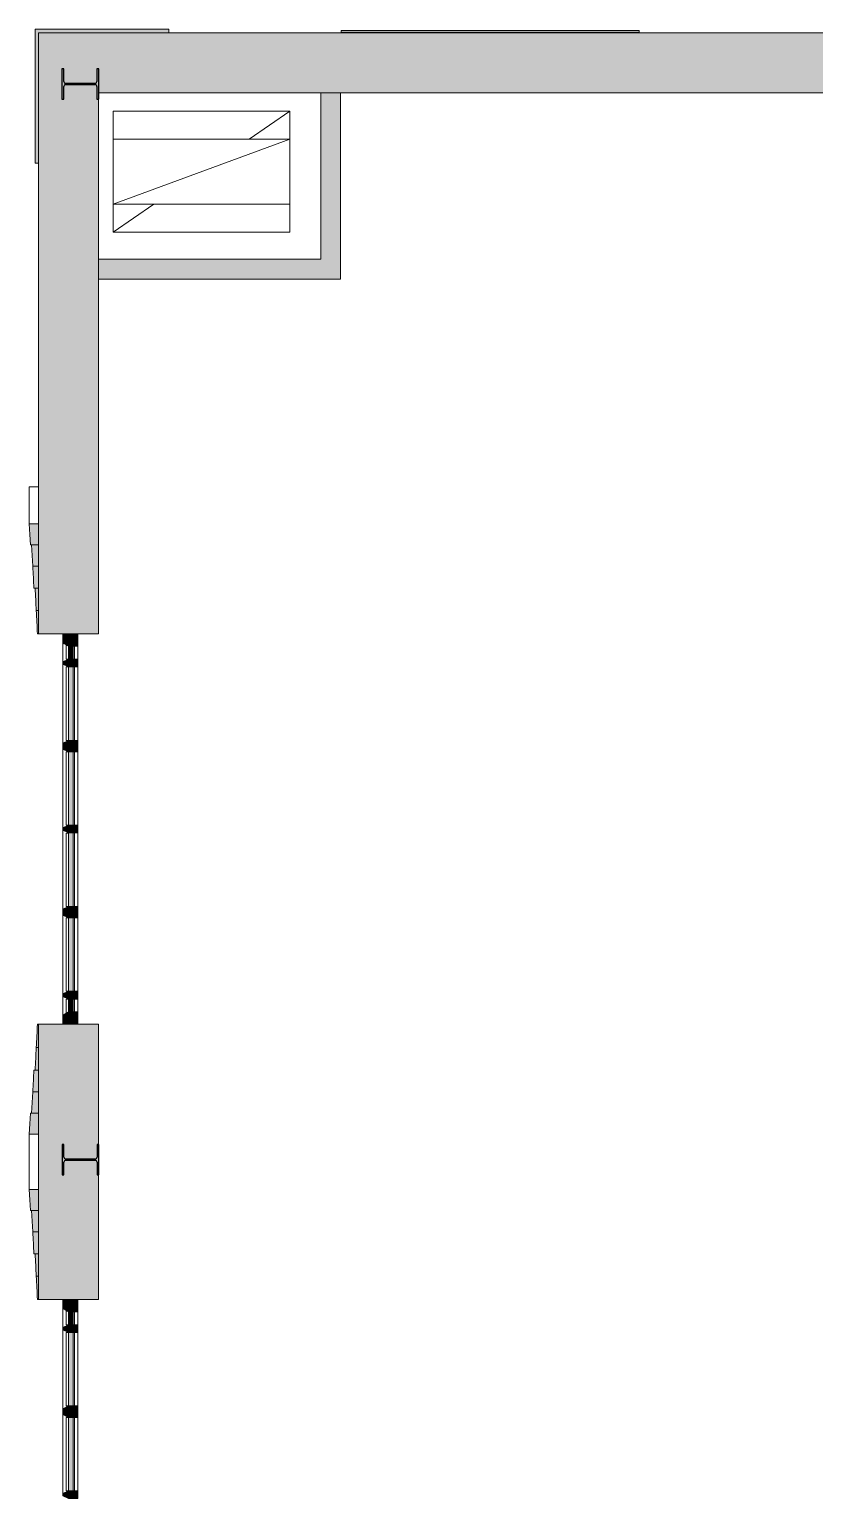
# Model space of a CAD drawing. Header units: inches. Extents: x -3598 to -1628, y -3458 to -206.
# Drawn here: x -3592.4 to -3423.7, y -3135.6 to -2820.9 of the extents above; entities that cross this region are included whole.
import ezdxf

# ---------------------------------------------------------------- set-up
doc = ezdxf.new("R2010")
doc.units = ezdxf.units.IN
doc.header["$MEASUREMENT"] = 0
for name, color, linetype, lineweight in [('A-GLAZ-CURT', 52, 'Continuous', 13), ('A-GLAZ-CWMG', 51, 'Continuous', 13), ('A-WALL', 113, 'Continuous', 13), ('A-WALL-PATT', 111, 'Continuous', 13), ('I-WALL', 2, 'Continuous', 13), ('M-HVAC-DUCT-ANNO', 70, 'Continuous', 13), ('S-COLS', 52, 'Continuous', 13)]:
    doc.layers.add(name, color=color, linetype=linetype, lineweight=lineweight)

# ---------------------------------------------------------------- blocks, each defined once
blk = doc.blocks.new('_STL - Column - W Shape - 2017v1 - W8x24-1684864-MEZZANINE - CAD')
at = {"layer": 'S-COLS'}
blk.add_hatch(color=130, dxfattribs=at).paths.add_polyline_path([(-3.25, -3.56), (-3.25, -3.96), (3.25, -3.96), (3.25, -3.56), (0.51, -3.56), (0.24, -3.45), (0.12, -3.17), (0.12, 3.18), (0.24, 3.45), (0.51, 3.57), (3.25, 3.57), (3.25, 3.97), (-3.25, 3.97), (-3.25, 3.57), (-0.52, 3.57), (-0.24, 3.45), (-0.13, 3.18), (-0.13, -3.17), (-0.24, -3.45), (-0.52, -3.56)], flags=0)
at = {"layer": 'S-COLS', "color": 253, "lineweight": 25}
for p, q in [((3.25, 3.97), (-3.25, 3.97)), ((-3.25, 3.97), (-3.25, 3.57)), ((-3.25, 3.57), (-0.52, 3.57)), ((-0.13, 3.18), (-0.13, -3.17)), ((0.12, -3.17), (0.12, 3.18)), ((0.51, 3.57), (3.25, 3.57)), ((3.25, 3.57), (3.25, 3.97)), ((-0.52, -3.56), (-3.25, -3.56)), ((-3.25, -3.56), (-3.25, -3.96)), ((-3.25, -3.96), (3.25, -3.96)), ((3.25, -3.56), (0.51, -3.56)), ((3.25, -3.96), (3.25, -3.56))]:
    blk.add_line(p, q, dxfattribs=at)
for centre, start, end in [((-0.52, 3.18), 0, 90), ((0.51, 3.18), 90, 180), ((-0.52, -3.17), 270, 0), ((0.51, -3.17), 180, 270)]:
    blk.add_arc(centre, 0.39, start, end, dxfattribs=at)
blk = doc.blocks.new('15830016-STRUCT_MARTINEZ-MOORE_CENTRAL_v2018_rvt-1-MEZZANINE - CAD')
at = {"layer": 'S-COLS', "lineweight": 5}
blk.add_hatch(color=50, dxfattribs=at).paths.add_polyline_path([(-3584.96, -3066.89), (-3584.96, -3064.16), (-3584.85, -3063.88), (-3584.57, -3063.77), (-3578.22, -3063.77), (-3577.94, -3063.88), (-3577.83, -3064.16), (-3577.83, -3066.89), (-3577.43, -3066.89), (-3577.43, -3060.39), (-3577.83, -3060.39), (-3577.83, -3063.13), (-3577.94, -3063.4), (-3578.22, -3063.52), (-3584.57, -3063.52), (-3584.85, -3063.4), (-3584.96, -3063.13), (-3584.96, -3060.39), (-3585.36, -3060.39), (-3585.36, -3066.89)], flags=0)
at = {"layer": 'S-COLS', "color": 253, "lineweight": 25}
for p, q in [((-3584.96, -3060.39), (-3585.36, -3060.39)), ((-3585.36, -3060.39), (-3585.36, -3066.89)), ((-3584.96, -3063.13), (-3584.96, -3060.39)), ((-3577.43, -3060.39), (-3577.83, -3060.39)), ((-3577.83, -3060.39), (-3577.83, -3063.13)), ((-3577.43, -3066.89), (-3577.43, -3060.39)), ((-3584.96, -3066.89), (-3584.96, -3064.16)), ((-3578.22, -3063.52), (-3584.57, -3063.52)), ((-3584.57, -3063.77), (-3578.22, -3063.77)), ((-3577.83, -3064.16), (-3577.83, -3066.89)), ((-3585.36, -3066.89), (-3584.96, -3066.89)), ((-3577.83, -3066.89), (-3577.43, -3066.89))]:
    blk.add_line(p, q, dxfattribs=at)
for centre, start, end in [((-3584.57, -3063.13), 180, 270), ((-3584.57, -3064.16), 90, 180), ((-3578.22, -3063.13), 270, 0), ((-3578.22, -3064.16), 0, 90)]:
    blk.add_arc(centre, 0.39, start, end, dxfattribs=at)
at = {"color": 250, "lineweight": 13, "rotation": 90.00000000000072}
blk.add_blockref('_STL - Column - W Shape - 2017v1 - W8x24-1684864-MEZZANINE - CAD', (-3581.43, -2832.64), dxfattribs=at)
blk = doc.blocks.new('15830016-MECH_BSALS_CENTRAL_v2018_rvt-1-MEZZANINE - CAD')
at = {"layer": 'M-HVAC-DUCT-ANNO', "color": 21, "lineweight": 9}
for p, q in [((-3574.41, -2844.47), (-3574.41, -2838.47)), ((-3574.41, -2838.47), (-3536.41, -2838.47)), ((-3545.17, -2844.47), (-3536.41, -2838.47)), ((-3536.41, -2838.47), (-3536.41, -2844.47)), ((-3574.41, -2858.47), (-3536.41, -2844.47)), ((-3574.41, -2858.47), (-3574.41, -2844.47)), ((-3574.41, -2844.47), (-3536.41, -2844.47)), ((-3536.41, -2844.47), (-3536.41, -2858.47)), ((-3574.41, -2864.47), (-3565.64, -2858.47)), ((-3574.41, -2864.47), (-3574.41, -2858.47)), ((-3536.41, -2858.47), (-3574.41, -2858.47)), ((-3536.41, -2858.47), (-3536.41, -2864.47)), ((-3536.41, -2864.47), (-3574.41, -2864.47))]:
    blk.add_line(p, q, dxfattribs=at)
blk = doc.blocks.new('coin 26 - coin 2-486031-MEZZANINE - CAD')
at = {"layer": 'A-WALL-PATT', "lineweight": 20}
blk.add_hatch(color=10, dxfattribs=at).paths.add_polyline_path([(-1644.4, -2849.64), (-1644.4, -2821.64), (-1616.4, -2821.64), (-1616.4, -2820.89), (-1645.15, -2820.89), (-1645.15, -2849.64)], flags=0)
at = {"layer": 'A-WALL', "lineweight": 20}
for p, q in [((-1616.4, -2820.89), (-1645.15, -2820.89)), ((-1645.15, -2820.89), (-1645.15, -2849.64)), ((-1644.4, -2849.64), (-1644.4, -2821.64)), ((-1644.4, -2821.64), (-1616.4, -2821.64)), ((-1616.4, -2821.64), (-1616.4, -2820.89)), ((-1645.15, -2849.64), (-1644.4, -2849.64))]:
    blk.add_line(p, q, dxfattribs=at)
blk = doc.blocks.new('W_2 course12 - W_2 course-486225-MEZZANINE - CAD')
at = {"layer": 'A-WALL', "lineweight": 20}
for p, q in [((-1763.4, -2821.52), (-1763.4, -2821.14)), ((-1763.4, -2821.14), (-1699.4, -2821.14)), ((-1763.4, -2821.52), (-1699.4, -2821.52)), ((-1699.4, -2821.14), (-1699.4, -2821.52))]:
    blk.add_line(p, q, dxfattribs=at)
blk = doc.blocks.new('ws95 - ws1-486648-MEZZANINE - CAD')
at = {"layer": 'A-WALL', "lineweight": 20}
h = blk.add_hatch(color=10, dxfattribs=at)
h.paths.add_polyline_path([(-3590.4, -3201.13), (-3590.4, -3196.61), (-3592.15, -3196.61), (-3592.4, -3201.13)], flags=0)
h.paths.add_polyline_path([(-3591.9, -3074.55), (-3590.4, -3074.55), (-3590.4, -3070.03), (-3592.4, -3070.03), (-3592.15, -3074.55)], flags=0)
h = blk.add_hatch(color=10, dxfattribs=at)
h.paths.add_polyline_path([(-3591.9, -3196.61), (-3590.4, -3196.61), (-3590.4, -3192.01), (-3591.65, -3192.01), (-3591.77, -3194.31)], flags=0)
h.paths.add_polyline_path([(-3590.4, -3079.15), (-3590.4, -3074.55), (-3591.9, -3074.55), (-3591.65, -3079.15)], flags=0)
h = blk.add_hatch(color=10, dxfattribs=at)
h.paths.add_polyline_path([(-3591.65, -3192.01), (-3590.4, -3192.01), (-3590.4, -3187.32), (-3591.4, -3187.32), (-3591.52, -3189.66)], flags=0)
h.paths.add_polyline_path([(-3590.4, -3083.84), (-3590.4, -3079.15), (-3591.65, -3079.15), (-3591.4, -3083.84)], flags=0)
h = blk.add_hatch(color=10, dxfattribs=at)
h.paths.add_polyline_path([(-3591.15, -3187.32), (-3590.4, -3187.32), (-3590.4, -3182.49), (-3590.9, -3182.49), (-3591.02, -3184.9)], flags=0)
h.paths.add_polyline_path([(-3590.4, -3088.67), (-3590.4, -3083.84), (-3591.15, -3083.84), (-3590.9, -3088.67)], flags=0)
h = blk.add_hatch(color=10, dxfattribs=at)
h.paths.add_polyline_path([(-3590.9, -3182.49), (-3590.4, -3182.49), (-3590.4, -3177.49), (-3590.65, -3177.49), (-3590.77, -3179.99)], flags=0)
h.paths.add_polyline_path([(-3590.4, -3093.67), (-3590.4, -3088.67), (-3590.9, -3088.67), (-3590.65, -3093.67)], flags=0)
for p, q in [((-3592.4, -3064.1), (-3592.4, -3070.03)), ((-3590.4, -3070.03), (-3592.4, -3070.03)), ((-3590.4, -3074.55), (-3590.4, -3070.03)), ((-3592.15, -3074.55), (-3591.9, -3074.55)), ((-3591.9, -3074.55), (-3590.4, -3074.55)), ((-3590.4, -3074.55), (-3591.9, -3074.55)), ((-3590.4, -3079.15), (-3590.4, -3074.55)), ((-3591.65, -3079.15), (-3590.4, -3079.15)), ((-3590.4, -3079.15), (-3591.65, -3079.15)), ((-3590.4, -3083.84), (-3590.4, -3079.15)), ((-3591.52, -3082.08), (-3591.52, -3081.5)), ((-3591.4, -3083.84), (-3590.4, -3083.84)), ((-3590.4, -3083.84), (-3591.15, -3083.84)), ((-3590.4, -3088.67), (-3590.4, -3083.84)), ((-3590.9, -3088.67), (-3590.4, -3088.67)), ((-3590.4, -3088.67), (-3590.9, -3088.67)), ((-3590.4, -3093.67), (-3590.4, -3088.67)), ((-3590.65, -3093.67), (-3590.4, -3093.67)), ((-3590.4, -3177.49), (-3590.65, -3177.49)), ((-3590.4, -3182.49), (-3590.4, -3177.49)), ((-3590.4, -3182.49), (-3590.9, -3182.49)), ((-3590.9, -3182.49), (-3590.4, -3182.49)), ((-3590.4, -3187.32), (-3590.4, -3182.49)), ((-3590.4, -3187.32), (-3591.4, -3187.32)), ((-3591.15, -3187.32), (-3590.4, -3187.32)), ((-3590.4, -3192.01), (-3590.4, -3187.32)), ((-3591.52, -3189.66), (-3591.52, -3189.08)), ((-3590.4, -3192.01), (-3591.65, -3192.01)), ((-3591.65, -3192.01), (-3590.4, -3192.01)), ((-3590.4, -3196.61), (-3590.4, -3192.01)), ((-3591.9, -3196.61), (-3592.15, -3196.61)), ((-3590.4, -3196.61), (-3591.9, -3196.61)), ((-3591.9, -3196.61), (-3590.4, -3196.61)), ((-3590.4, -3201.13), (-3590.4, -3196.61)), ((-3592.4, -3201.13), (-3590.4, -3201.13)), ((-3592.4, -3201.13), (-3592.4, -3207.06))]:
    blk.add_line(p, q, dxfattribs=at)
at = {"layer": 'A-WALL', "lineweight": 20, "flags": 128}
for points in [[(-3592.4, -3070.03), (-3592.27, -3072.29), (-3592.15, -3074.55)], [(-3591.9, -3074.55), (-3591.77, -3076.85), (-3591.65, -3079.15)], [(-3591.65, -3192.01), (-3591.77, -3194.31), (-3591.9, -3196.61)], [(-3592.15, -3196.61), (-3592.27, -3198.87), (-3592.4, -3201.13)]]:
    blk.add_lwpolyline(points, dxfattribs=at)
at = {"layer": 'A-WALL', "lineweight": 20}
for points in [[(-3591.65, -3079.15), (-3591.6, -3079.93), (-3591.52, -3081.5), (-3591.44, -3083.06), (-3591.4, -3083.84)], [(-3591.15, -3083.84), (-3591.1, -3084.65), (-3591.02, -3086.26), (-3590.94, -3087.87), (-3590.9, -3088.67)], [(-3590.9, -3088.67), (-3590.85, -3089.5), (-3590.77, -3091.17), (-3590.69, -3092.84), (-3590.65, -3093.67)], [(-3590.65, -3177.49), (-3590.69, -3178.33), (-3590.77, -3179.99), (-3590.85, -3181.66), (-3590.9, -3182.49)], [(-3590.9, -3182.49), (-3590.94, -3183.29), (-3591.02, -3184.9), (-3591.1, -3186.51), (-3591.15, -3187.32)], [(-3591.4, -3187.32), (-3591.44, -3188.1), (-3591.52, -3189.66), (-3591.6, -3191.23), (-3591.65, -3192.01)]]:
    blk.add_open_spline(points, degree=3, dxfattribs=at)
blk = doc.blocks.new('ws96 - ws1-486765-MEZZANINE - CAD')
at = {"layer": 'A-WALL', "lineweight": 20}
h = blk.add_hatch(color=10, dxfattribs=at)
h.paths.add_polyline_path([(-3592.4, -3058.19), (-3590.4, -3058.19), (-3590.4, -3053.67), (-3592.15, -3053.67), (-3592.27, -3055.93)], flags=0)
h.paths.add_polyline_path([(-3590.4, -2931.61), (-3590.4, -2927.09), (-3592.4, -2927.09), (-3592.15, -2931.61), (-3591.9, -2931.61)], flags=0)
h = blk.add_hatch(color=10, dxfattribs=at)
h.paths.add_polyline_path([(-3591.9, -3053.67), (-3590.4, -3053.67), (-3590.4, -3049.07), (-3591.65, -3049.07), (-3591.77, -3051.37)], flags=0)
h.paths.add_polyline_path([(-3590.4, -2936.21), (-3590.4, -2931.61), (-3591.9, -2931.61), (-3591.65, -2936.21)], flags=0)
h = blk.add_hatch(color=10, dxfattribs=at)
h.paths.add_polyline_path([(-3591.65, -3049.07), (-3590.4, -3049.07), (-3590.4, -3044.38), (-3591.4, -3044.38), (-3591.52, -3046.72)], flags=0)
h.paths.add_polyline_path([(-3590.4, -2940.9), (-3590.4, -2936.21), (-3591.65, -2936.21), (-3591.4, -2940.9)], flags=0)
h = blk.add_hatch(color=10, dxfattribs=at)
h.paths.add_polyline_path([(-3591.15, -3044.38), (-3590.4, -3044.38), (-3590.4, -3039.55), (-3590.9, -3039.55), (-3591.02, -3041.96)], flags=0)
h.paths.add_polyline_path([(-3590.4, -2945.73), (-3590.4, -2940.9), (-3591.15, -2940.9), (-3590.9, -2945.73)], flags=0)
h = blk.add_hatch(color=10, dxfattribs=at)
h.paths.add_polyline_path([(-3590.9, -3039.55), (-3590.4, -3039.55), (-3590.4, -3034.55), (-3590.65, -3034.55), (-3590.77, -3037.05)], flags=0)
h.paths.add_polyline_path([(-3590.4, -2950.73), (-3590.4, -2945.73), (-3590.9, -2945.73), (-3590.65, -2950.73)], flags=0)
for p, q in [((-3590.4, -2919.14), (-3592.4, -2919.14)), ((-3592.4, -2919.14), (-3592.4, -2927.09)), ((-3592.4, -2919.14), (-3590.4, -2919.14)), ((-3591.52, -2919.14), (-3590.4, -2919.14)), ((-3590.4, -2927.09), (-3592.4, -2927.09)), ((-3590.4, -2931.61), (-3590.4, -2927.09)), ((-3592.15, -2931.61), (-3591.9, -2931.61)), ((-3591.9, -2931.61), (-3590.4, -2931.61)), ((-3590.4, -2931.61), (-3591.9, -2931.61)), ((-3590.4, -2936.21), (-3590.4, -2931.61)), ((-3591.65, -2936.21), (-3590.4, -2936.21)), ((-3590.4, -2936.21), (-3591.65, -2936.21)), ((-3591.52, -2939.14), (-3591.52, -2938.56)), ((-3590.4, -2940.9), (-3590.4, -2936.21)), ((-3591.4, -2940.9), (-3590.4, -2940.9)), ((-3590.4, -2940.9), (-3591.15, -2940.9)), ((-3590.4, -2945.73), (-3590.4, -2940.9)), ((-3590.9, -2945.73), (-3590.4, -2945.73)), ((-3590.4, -2945.73), (-3590.9, -2945.73)), ((-3590.4, -2950.73), (-3590.4, -2945.73)), ((-3590.65, -2950.73), (-3590.4, -2950.73)), ((-3590.4, -3034.55), (-3590.65, -3034.55)), ((-3590.4, -3039.55), (-3590.4, -3034.55)), ((-3590.4, -3039.55), (-3590.9, -3039.55)), ((-3590.9, -3039.55), (-3590.4, -3039.55)), ((-3590.4, -3044.38), (-3590.4, -3039.55)), ((-3591.52, -3046.72), (-3591.52, -3046.14)), ((-3590.4, -3044.38), (-3591.4, -3044.38)), ((-3591.15, -3044.38), (-3590.4, -3044.38)), ((-3590.4, -3049.07), (-3590.4, -3044.38)), ((-3590.4, -3049.07), (-3591.65, -3049.07)), ((-3591.65, -3049.07), (-3590.4, -3049.07)), ((-3590.4, -3053.67), (-3590.4, -3049.07)), ((-3591.9, -3053.67), (-3592.15, -3053.67)), ((-3590.4, -3053.67), (-3591.9, -3053.67)), ((-3591.9, -3053.67), (-3590.4, -3053.67)), ((-3590.4, -3058.19), (-3590.4, -3053.67)), ((-3592.4, -3058.19), (-3590.4, -3058.19)), ((-3592.4, -3058.19), (-3592.4, -3064.13))]:
    blk.add_line(p, q, dxfattribs=at)
at = {"layer": 'A-WALL', "lineweight": 20, "flags": 128}
for points in [[(-3592.4, -2927.09), (-3592.27, -2929.35), (-3592.15, -2931.61)], [(-3591.9, -2931.61), (-3591.77, -2933.91), (-3591.65, -2936.21)], [(-3591.65, -3049.07), (-3591.77, -3051.37), (-3591.9, -3053.67)], [(-3592.15, -3053.67), (-3592.27, -3055.93), (-3592.4, -3058.19)]]:
    blk.add_lwpolyline(points, dxfattribs=at)
at = {"layer": 'A-WALL', "lineweight": 20}
for points in [[(-3591.65, -2936.21), (-3591.6, -2936.99), (-3591.52, -2938.56), (-3591.44, -2940.12), (-3591.4, -2940.9)], [(-3591.15, -2940.9), (-3591.1, -2941.71), (-3591.02, -2943.32), (-3590.94, -2944.93), (-3590.9, -2945.73)], [(-3590.9, -2945.73), (-3590.85, -2946.56), (-3590.77, -2948.23), (-3590.69, -2949.9), (-3590.65, -2950.73)], [(-3590.65, -3034.55), (-3590.69, -3035.39), (-3590.77, -3037.05), (-3590.85, -3038.72), (-3590.9, -3039.55)], [(-3590.9, -3039.55), (-3590.94, -3040.36), (-3591.02, -3041.96), (-3591.1, -3043.57), (-3591.15, -3044.38)], [(-3591.4, -3044.38), (-3591.44, -3045.16), (-3591.52, -3046.72), (-3591.6, -3048.29), (-3591.65, -3049.07)]]:
    blk.add_open_spline(points, degree=3, dxfattribs=at)
blk = doc.blocks.new('System Panel - Winco Glass-383912-MEZZANINE - CAD')
at = {"layer": 'A-GLAZ-CURT', "lineweight": 9}
blk.add_hatch(color=90, dxfattribs=at).paths.add_polyline_path([(4.78, 0), (4.78, 1), (2.05, 1), (2.05, 0), (4.16, 0)], flags=0)
at = {"layer": 'A-GLAZ-CURT', "lineweight": 20}
for p, q in [((4.78, 1), (2.05, 1)), ((2.05, 1), (2.05, 0)), ((2.05, 0), (4.78, 0)), ((4.78, 0), (4.78, 1))]:
    blk.add_line(p, q, dxfattribs=at)
blk = doc.blocks.new('System Panel - Winco Glass-383913-MEZZANINE - CAD')
at = {"layer": 'A-GLAZ-CURT', "lineweight": 9}
blk.add_hatch(color=90, dxfattribs=at).paths.add_polyline_path([(7.89, 0), (7.89, 1), (-7.89, 1), (-7.89, 0)], flags=0)
at = {"layer": 'A-GLAZ-CURT', "lineweight": 20}
for p, q in [((7.89, 1), (-7.89, 1)), ((-7.89, 1), (-7.89, 0)), ((-7.89, 0), (7.89, 0)), ((7.89, 0), (7.89, 1))]:
    blk.add_line(p, q, dxfattribs=at)
blk = doc.blocks.new('System Panel - Winco Glass-383914-MEZZANINE - CAD')
at = {"layer": 'A-GLAZ-CURT', "lineweight": 9}
blk.add_hatch(color=90, dxfattribs=at).paths.add_polyline_path([(7.89, 0), (7.89, 1), (-7.89, 1), (-7.89, 0)], flags=0)
at = {"layer": 'A-GLAZ-CURT', "lineweight": 20}
for p, q in [((7.89, 1), (-7.89, 1)), ((-7.89, 1), (-7.89, 0)), ((-7.89, 0), (7.89, 0)), ((7.89, 0), (7.89, 1))]:
    blk.add_line(p, q, dxfattribs=at)
blk = doc.blocks.new('System Panel - Winco Glass-383919-MEZZANINE - CAD')
at = {"layer": 'A-GLAZ-CURT', "lineweight": 9}
blk.add_hatch(color=90, dxfattribs=at).paths.add_polyline_path([(7.89, 0), (7.89, 1), (-7.89, 1), (-7.89, 0), (5.29, 0)], flags=0)
at = {"layer": 'A-GLAZ-CURT', "lineweight": 20}
for p, q in [((7.89, 1), (-7.89, 1)), ((-7.89, 1), (-7.89, 0)), ((-7.89, 0), (7.89, 0)), ((7.89, 0), (7.89, 1))]:
    blk.add_line(p, q, dxfattribs=at)
blk = doc.blocks.new('System Panel - Winco Glass-383920-MEZZANINE - CAD')
at = {"layer": 'A-GLAZ-CURT', "lineweight": 9}
blk.add_hatch(color=90, dxfattribs=at).paths.add_polyline_path([(7.89, 0), (7.89, 1), (-7.89, 1), (-7.89, 0), (0.6, 0)], flags=0)
at = {"layer": 'A-GLAZ-CURT', "lineweight": 20}
for p, q in [((7.89, 1), (-7.89, 1)), ((-7.89, 1), (-7.89, 0)), ((-7.89, 0), (7.89, 0)), ((7.89, 0), (7.89, 1))]:
    blk.add_line(p, q, dxfattribs=at)
blk = doc.blocks.new('System Panel - Winco Glass-383922-MEZZANINE - CAD')
at = {"layer": 'A-GLAZ-CURT', "lineweight": 9}
blk.add_hatch(color=90, dxfattribs=at).paths.add_polyline_path([(-2.05, 0), (-2.05, 1), (-4.78, 1), (-4.78, 0)], flags=0)
at = {"layer": 'A-GLAZ-CURT', "lineweight": 20}
for p, q in [((-2.05, 1), (-4.78, 1)), ((-4.78, 1), (-4.78, 0)), ((-4.78, 0), (-2.05, 0)), ((-2.05, 0), (-2.05, 1))]:
    blk.add_line(p, q, dxfattribs=at)
blk = doc.blocks.new('Rectangular Mullion - Winco Accent Full-Large-384036-MEZZANINE - CAD')
at = {"layer": 'A-GLAZ-CWMG', "lineweight": 9}
blk.add_hatch(color=90, dxfattribs=at).paths.add_polyline_path([(1.22, 0), (1.22, -2), (-1.22, -2), (-1.22, 0), (-0.64, 1.25), (0.64, 1.25)], flags=0)
at = {"layer": 'A-GLAZ-CWMG', "lineweight": 20}
for p, q in [((-1.22, 0), (-0.64, 1.25)), ((-1.22, -2), (-1.22, 0)), ((-0.64, 1.25), (0.64, 1.25)), ((0.64, 1.25), (1.22, 0)), ((1.22, 0), (1.22, -2)), ((1.22, -2), (-1.22, -2))]:
    blk.add_line(p, q, dxfattribs=at)
blk = doc.blocks.new('Rectangular Mullion - Winco Accent Full-Large-384037-MEZZANINE - CAD')
at = {"layer": 'A-GLAZ-CWMG', "lineweight": 9}
blk.add_hatch(color=90, dxfattribs=at).paths.add_polyline_path([(1.22, 0), (1.22, -2), (-1.22, -2), (-1.22, 0), (-0.64, 1.25), (0.64, 1.25)], flags=0)
at = {"layer": 'A-GLAZ-CWMG', "lineweight": 20}
for p, q in [((-1.22, 0), (-0.64, 1.25)), ((-1.22, -2), (-1.22, 0)), ((-0.64, 1.25), (0.64, 1.25)), ((0.64, 1.25), (1.22, 0)), ((1.22, 0), (1.22, -2)), ((1.22, -2), (-1.22, -2))]:
    blk.add_line(p, q, dxfattribs=at)
blk = doc.blocks.new('Rectangular Mullion - Winco Accent Full-383932-MEZZANINE - CAD')
at = {"layer": 'A-GLAZ-CWMG', "lineweight": 9}
blk.add_hatch(color=90, dxfattribs=at).paths.add_polyline_path([(-0.26, 1.25), (0.26, 1.25), (0.84, 0), (0.84, -2), (-0.84, -2), (-0.84, 0)], flags=0)
at = {"layer": 'A-GLAZ-CWMG', "lineweight": 20}
for p, q in [((-0.84, 0), (-0.26, 1.25)), ((-0.84, -2), (-0.84, 0)), ((-0.26, 1.25), (0.26, 1.25)), ((0.26, 1.25), (0.84, 0)), ((0.84, 0), (0.84, -2)), ((0.84, -2), (-0.84, -2))]:
    blk.add_line(p, q, dxfattribs=at)
blk = doc.blocks.new('Rectangular Mullion - Winco Accent Full-384038-MEZZANINE - CAD')
at = {"layer": 'A-GLAZ-CWMG', "lineweight": 9}
blk.add_hatch(color=90, dxfattribs=at).paths.add_polyline_path([(0.84, 0), (0.84, -2), (-0.84, -2), (-0.84, 0), (-0.26, 1.25), (0.26, 1.25)], flags=0)
at = {"layer": 'A-GLAZ-CWMG', "lineweight": 20}
for p, q in [((-0.84, 0), (-0.26, 1.25)), ((-0.84, -2), (-0.84, 0)), ((-0.26, 1.25), (0.26, 1.25)), ((0.26, 1.25), (0.84, 0)), ((0.84, 0), (0.84, -2)), ((0.84, -2), (-0.84, -2))]:
    blk.add_line(p, q, dxfattribs=at)
blk = doc.blocks.new('Rectangular Mullion - Winco Accent Full-384039-MEZZANINE - CAD')
at = {"layer": 'A-GLAZ-CWMG', "lineweight": 9}
blk.add_hatch(color=90, dxfattribs=at).paths.add_polyline_path([(0.84, 0), (0.84, -2), (-0.84, -2), (-0.84, 0), (-0.26, 1.25), (0.26, 1.25)], flags=0)
at = {"layer": 'A-GLAZ-CWMG', "lineweight": 20}
for p, q in [((-0.84, 0), (-0.26, 1.25)), ((-0.84, -2), (-0.84, 0)), ((-0.26, 1.25), (0.26, 1.25)), ((0.26, 1.25), (0.84, 0)), ((0.84, 0), (0.84, -2)), ((0.84, -2), (-0.84, -2))]:
    blk.add_line(p, q, dxfattribs=at)
blk = doc.blocks.new('Rectangular Mullion - Winco Accent Full-Large-383938-MEZZANINE - CAD')
at = {"layer": 'A-GLAZ-CWMG', "lineweight": 9}
for p, q in [((-3259.15, -953.32), (-3261.89, -953.32)), ((-3262.47, -956.57), (-3258.39, -956.57))]:
    blk.add_line(p, q, dxfattribs=at)
blk = doc.blocks.new('Rectangular Mullion - Winco Accent Full-Large-383939-MEZZANINE - CAD')
at = {"layer": 'A-GLAZ-CWMG', "lineweight": 9}
for p, q in [((-3281.78, -953.32), (-3297.55, -953.32)), ((-3298.13, -956.57), (-3281.2, -956.57))]:
    blk.add_line(p, q, dxfattribs=at)
blk = doc.blocks.new('Rectangular Mullion - Winco Accent Full-Large-V14-MEZZANINE - CAD')
at = {"layer": 'A-GLAZ-CWMG', "lineweight": 9}
for p, q in [((-3299.24, -953.32), (-3315.01, -953.32)), ((-3315.59, -956.57), (-3298.66, -956.57))]:
    blk.add_line(p, q, dxfattribs=at)
blk = doc.blocks.new('Rectangular Mullion - Winco Accent Full-Large-383940-MEZZANINE - CAD')
at = {"layer": 'A-GLAZ-CWMG', "lineweight": 9}
for p, q in [((-3334.91, -953.32), (-3337.64, -953.32)), ((-3338.4, -956.57), (-3334.32, -956.57))]:
    blk.add_line(p, q, dxfattribs=at)
blk = doc.blocks.new('Rectangular Mullion - Winco Accent Full_Left-Large-V116-MEZZANINE - CAD')
at = {"layer": 'A-GLAZ-CWMG', "lineweight": 9}
blk.add_hatch(color=90, dxfattribs=at).paths.add_polyline_path([(-3583.96, -2953.39), (-3581.96, -2953.39), (-3581.96, -2950.73), (-3585.21, -2950.73), (-3585.21, -2952.63), (-3584.58, -2953.01)], flags=0)
at = {"layer": 'A-GLAZ-CWMG', "lineweight": 20}
for p, q in [((-3585.21, -2950.73), (-3585.21, -2952.63)), ((-3581.96, -2950.73), (-3585.21, -2950.73)), ((-3581.96, -2953.39), (-3581.96, -2950.73)), ((-3583.96, -2953.39), (-3581.96, -2953.39))]:
    blk.add_line(p, q, dxfattribs=at)
blk.add_arc((-3800.52, -3307.75), 415.29, 58.5692, 58.7711, dxfattribs=at)
blk = doc.blocks.new('Rectangular Mullion - Winco Accent Full_Left-Large-V117-MEZZANINE - CAD')
at = {"layer": 'A-GLAZ-CWMG', "lineweight": 9}
blk.add_hatch(color=90, dxfattribs=at).paths.add_polyline_path([(-3585.21, -3034.55), (-3581.96, -3034.55), (-3581.96, -3031.89), (-3583.96, -3031.89), (-3585.21, -3032.65)], flags=0)
at = {"layer": 'A-GLAZ-CWMG', "lineweight": 20}
for p, q in [((-3585.21, -3032.65), (-3585.21, -3034.55)), ((-3581.96, -3031.89), (-3583.96, -3031.89)), ((-3581.96, -3034.55), (-3581.96, -3031.89)), ((-3585.21, -3034.55), (-3581.96, -3034.55))]:
    blk.add_line(p, q, dxfattribs=at)
blk.add_arc((-3800.52, -2677.53), 415.29, 301.2289, 301.4308, dxfattribs=at)
blk = doc.blocks.new('Rectangular Mullion - Winco Accent Half-383962-MEZZANINE - CAD')
at = {"layer": 'A-GLAZ-CWMG', "lineweight": 9}
for p, q in [((-3259.15, -954.07), (-3261.89, -954.07)), ((-3261.89, -955.82), (-3261.89, -955.32)), ((-3261.89, -955.82), (-3258.84, -955.82))]:
    blk.add_line(p, q, dxfattribs=at)
blk = doc.blocks.new('Rectangular Mullion - Winco Accent Half-383963-MEZZANINE - CAD')
at = {"layer": 'A-GLAZ-CWMG', "lineweight": 9}
for p, q in [((-3281.78, -954.07), (-3297.55, -954.07)), ((-3297.55, -955.82), (-3297.55, -955.32)), ((-3297.55, -955.82), (-3281.78, -955.82)), ((-3281.78, -955.32), (-3281.78, -955.82))]:
    blk.add_line(p, q, dxfattribs=at)
blk = doc.blocks.new('Rectangular Mullion - Winco Accent Half-383964-MEZZANINE - CAD')
at = {"layer": 'A-GLAZ-CWMG', "lineweight": 9}
for p, q in [((-3337.95, -955.82), (-3334.91, -955.82)), ((-3334.91, -954.07), (-3337.64, -954.07)), ((-3334.91, -955.32), (-3334.91, -955.82))]:
    blk.add_line(p, q, dxfattribs=at)
blk = doc.blocks.new('Rectangular Mullion - Winco Accent Full_Left-Large-V118-MEZZANINE - CAD')
at = {"layer": 'A-GLAZ-CWMG', "lineweight": 9}
blk.add_hatch(color=90, dxfattribs=at).paths.add_polyline_path([(-3583.96, -3096.33), (-3581.96, -3096.33), (-3581.96, -3093.67), (-3585.21, -3093.67), (-3585.21, -3095.57), (-3584.58, -3095.95)], flags=0)
at = {"layer": 'A-GLAZ-CWMG', "lineweight": 20}
for p, q in [((-3585.21, -3093.67), (-3585.21, -3095.57)), ((-3581.96, -3093.67), (-3585.21, -3093.67)), ((-3583.96, -3096.33), (-3581.96, -3096.33)), ((-3581.96, -3096.33), (-3581.96, -3093.67))]:
    blk.add_line(p, q, dxfattribs=at)
blk.add_arc((-3800.52, -3450.69), 415.29, 58.5692, 58.7711, dxfattribs=at)

msp = doc.modelspace()

# ---------------------------------------------------------------- hatches: boundary and pattern name
at = {"layer": 'A-WALL-PATT', "lineweight": 20}
h = msp.add_hatch(color=10, dxfattribs=at)
h.paths.add_polyline_path([(-3585.4, -3436.77), (-3585.4, -3435.39), (-3585, -3435.39), (-3585, -3436.77), (-3577.87, -3436.77), (-3577.87, -3435.39), (-3577.52, -3435.39), (-3577.52, -3320.49), (-3590.4, -3320.49), (-3590.4, -3436.77)], flags=0)
h.paths.add_polyline_path([(-3590.4, -3236.67), (-3577.52, -3236.67), (-3577.52, -3177.49), (-3590.4, -3177.49), (-3590.4, -3229.18)], flags=0)
h.paths.add_polyline_path([(-3590.4, -3093.67), (-3577.52, -3093.67), (-3577.52, -3034.55), (-3590.4, -3034.55), (-3590.4, -3080.43)], flags=0)
h.paths.add_polyline_path([(-3590.4, -2950.73), (-3577.52, -2950.73), (-3577.52, -2835.89), (-3577.87, -2835.89), (-3577.87, -2833.16), (-3577.98, -2832.88), (-3578.26, -2832.77), (-3584.61, -2832.77), (-3584.88, -2832.88), (-3585, -2833.16), (-3585, -2835.89), (-3585.4, -2835.89), (-3585.4, -2829.39), (-3585, -2829.39), (-3585, -2832.13), (-3584.88, -2832.4), (-3584.61, -2832.52), (-3578.26, -2832.52), (-3577.98, -2832.4), (-3577.87, -2832.13), (-3577.87, -2829.39), (-3577.52, -2829.39), (-3577.52, -2821.64), (-3590.4, -2821.64), (-3590.4, -2946.56)], flags=0)
h = msp.add_hatch(color=10, dxfattribs=at)
h.paths.add_polyline_path([(-3351.02, -2834.52), (-3340.31, -2834.52), (-3340.31, -2821.64), (-3577.52, -2821.64), (-3577.52, -2829.39), (-3577.47, -2829.39), (-3577.47, -2834.52), (-3396.56, -2834.52), (-3396.56, -2828.71), (-3396.7, -2828.36), (-3397.06, -2828.21), (-3400.39, -2828.21), (-3400.39, -2827.68), (-3392.4, -2827.68), (-3392.4, -2828.21), (-3395.74, -2828.21), (-3396.09, -2828.36), (-3396.24, -2828.71), (-3396.24, -2834.52), (-3381.99, -2834.52)], flags=0)
h.paths.add_polyline_path([(-3165.16, -2834.52), (-3133.52, -2834.52), (-3133.52, -2821.64), (-3256.48, -2821.64), (-3256.48, -2834.52), (-3200.56, -2834.52), (-3200.58, -2828.66), (-3200.7, -2828.36), (-3201.06, -2828.21), (-3204.39, -2828.21), (-3204.39, -2827.68), (-3196.4, -2827.68), (-3196.4, -2828.21), (-3199.74, -2828.21), (-3200.09, -2828.36), (-3200.24, -2828.71), (-3200.24, -2834.52), (-3196.4, -2834.52)], flags=0)
for points in [[(-3525.52, -2870.27), (-3525.52, -2834.52), (-3529.77, -2834.52), (-3529.77, -2870.27)], [(-3577.52, -2874.52), (-3525.52, -2874.52), (-3525.52, -2870.27), (-3577.52, -2870.27)]]:
    msp.add_hatch(color=10, dxfattribs=at).paths.add_polyline_path(points, flags=0)

# ---------------------------------------------------------------- linework, layer by layer
at = {"layer": 'A-WALL', "lineweight": 20}
for p, q in [((-3590.4, -2821.64), (-3590.4, -2927.09)), ((-3340.31, -2821.64), (-3590.4, -2821.64)), ((-3577.47, -2834.52), (-3396.56, -2834.52)), ((-3577.52, -2950.73), (-3577.52, -2835.89)), ((-3590.4, -2927.09), (-3590.4, -2931.61)), ((-3590.4, -2931.61), (-3590.4, -2940.9)), ((-3590.4, -2940.9), (-3590.4, -2945.73)), ((-3590.4, -2945.73), (-3590.4, -2950.73)), ((-3590.4, -2950.73), (-3577.52, -2950.73)), ((-3577.52, -3034.55), (-3590.4, -3034.55)), ((-3590.4, -3034.55), (-3590.4, -3039.55)), ((-3577.52, -3093.67), (-3577.52, -3034.55)), ((-3590.4, -3039.55), (-3590.4, -3044.38)), ((-3590.4, -3044.38), (-3590.4, -3053.67)), ((-3590.4, -3053.67), (-3590.4, -3058.19)), ((-3590.4, -3058.19), (-3590.4, -3070.03)), ((-3590.4, -3070.03), (-3590.4, -3074.55)), ((-3590.4, -3074.55), (-3590.4, -3083.84)), ((-3590.4, -3083.84), (-3590.4, -3088.67)), ((-3590.4, -3088.67), (-3590.4, -3093.67)), ((-3590.4, -3093.67), (-3577.52, -3093.67))]:
    msp.add_line(p, q, dxfattribs=at)
at = {"layer": 'I-WALL', "lineweight": 20}
for p, q in [((-3529.77, -2834.52), (-3529.77, -2870.27)), ((-3525.52, -2874.52), (-3525.52, -2834.52)), ((-3529.77, -2870.27), (-3577.52, -2870.27)), ((-3577.52, -2874.52), (-3525.52, -2874.52))]:
    msp.add_line(p, q, dxfattribs=at)

# ---------------------------------------------------------------- block references
at = {"lineweight": 5}
for name in ['15830016-STRUCT_MARTINEZ-MOORE_CENTRAL_v2018_rvt-1-MEZZANINE - CAD', '15830016-MECH_BSALS_CENTRAL_v2018_rvt-1-MEZZANINE - CAD']:
    msp.add_blockref(name, (0, 0), dxfattribs=at)
at = {"layer": 'A-GLAZ-CURT', "lineweight": 9, "rotation": 270.0000000000511}
for name, p in [('System Panel - Winco Glass-383912-MEZZANINE - CAD', (-3583.96, -2951.35)), ('System Panel - Winco Glass-383919-MEZZANINE - CAD', (-3583.96, -2965.7)), ('System Panel - Winco Glass-383913-MEZZANINE - CAD', (-3583.96, -2983.91)), ('System Panel - Winco Glass-383920-MEZZANINE - CAD', (-3583.96, -3001.37)), ('System Panel - Winco Glass-383914-MEZZANINE - CAD', (-3583.96, -3019.58)), ('System Panel - Winco Glass-383922-MEZZANINE - CAD', (-3583.96, -3033.93)), ('System Panel - Winco Glass-383912-MEZZANINE - CAD', (-3583.96, -3094.29)), ('System Panel - Winco Glass-383919-MEZZANINE - CAD', (-3583.96, -3108.64)), ('System Panel - Winco Glass-383913-MEZZANINE - CAD', (-3583.96, -3126.85))]:
    msp.add_blockref(name, p, dxfattribs=at)
at = {"layer": 'A-GLAZ-CWMG', "lineweight": 9}
for name in ['Rectangular Mullion - Winco Accent Full_Left-Large-V116-MEZZANINE - CAD', 'Rectangular Mullion - Winco Accent Full_Left-Large-V117-MEZZANINE - CAD', 'Rectangular Mullion - Winco Accent Full_Left-Large-V118-MEZZANINE - CAD']:
    msp.add_blockref(name, (0, 0), dxfattribs=at)
for name, p, rotation in [('Rectangular Mullion - Winco Accent Full-Large-383940-MEZZANINE - CAD', (-2628.63, -6291.04), 270.0000000000515), ('Rectangular Mullion - Winco Accent Half-383964-MEZZANINE - CAD', (-2628.63, -6291.04), 270.0000000000524), ('Rectangular Mullion - Winco Accent Full-Large-383939-MEZZANINE - CAD', (-2628.63, -6255.37), 270.0000000000537), ('Rectangular Mullion - Winco Accent Half-383963-MEZZANINE - CAD', (-2628.63, -6255.37), 270.0000000000537), ('Rectangular Mullion - Winco Accent Full-Large-V14-MEZZANINE - CAD', (-2628.63, -6291.04), 270.0000000000515), ('Rectangular Mullion - Winco Accent Half-383963-MEZZANINE - CAD', (-2628.63, -6273.58), 270.0000000000515), ('Rectangular Mullion - Winco Accent Full-Large-383939-MEZZANINE - CAD', (-2628.63, -6291.04), 270.0000000000515), ('Rectangular Mullion - Winco Accent Half-383963-MEZZANINE - CAD', (-2628.63, -6291.04), 270.0000000000515), ('Rectangular Mullion - Winco Accent Full-Large-V14-MEZZANINE - CAD', (-2628.63, -6326.7), 270.0000000000537), ('Rectangular Mullion - Winco Accent Half-383963-MEZZANINE - CAD', (-2628.63, -6309.24), 270.0000000000537), ('Rectangular Mullion - Winco Accent Full-Large-383938-MEZZANINE - CAD', (-2628.63, -6291.04), 270.0000000000515), ('Rectangular Mullion - Winco Accent Half-383962-MEZZANINE - CAD', (-2628.63, -6291.04), 270.0000000000501), ('Rectangular Mullion - Winco Accent Full-Large-383940-MEZZANINE - CAD', (-2628.63, -6433.98), 270.0000000000515), ('Rectangular Mullion - Winco Accent Half-383964-MEZZANINE - CAD', (-2628.63, -6433.98), 270.0000000000524), ('Rectangular Mullion - Winco Accent Full-Large-383939-MEZZANINE - CAD', (-2628.63, -6398.31), 270.0000000000537), ('Rectangular Mullion - Winco Accent Half-383963-MEZZANINE - CAD', (-2628.63, -6398.31), 270.0000000000537), ('Rectangular Mullion - Winco Accent Full-Large-V14-MEZZANINE - CAD', (-2628.63, -6433.98), 270.0000000000515), ('Rectangular Mullion - Winco Accent Half-383963-MEZZANINE - CAD', (-2628.63, -6416.52), 270.0000000000515)]:
    msp.add_blockref(name, p, dxfattribs=dict(at, rotation=rotation))
at = {"layer": 'A-GLAZ-CWMG', "lineweight": 9, "extrusion": (0, 0, -1), "rotation": 269.9999999999489}
for name, p in [('Rectangular Mullion - Winco Accent Full-383932-MEZZANINE - CAD', (3583.96, -2956.97)), ('Rectangular Mullion - Winco Accent Full-Large-384036-MEZZANINE - CAD', (3583.96, -2974.81)), ('Rectangular Mullion - Winco Accent Full-384038-MEZZANINE - CAD', (3583.96, -2992.64)), ('Rectangular Mullion - Winco Accent Full-Large-384037-MEZZANINE - CAD', (3583.96, -3010.47)), ('Rectangular Mullion - Winco Accent Full-384039-MEZZANINE - CAD', (3583.96, -3028.31)), ('Rectangular Mullion - Winco Accent Full-383932-MEZZANINE - CAD', (3583.96, -3099.91)), ('Rectangular Mullion - Winco Accent Full-Large-384036-MEZZANINE - CAD', (3583.96, -3117.75)), ('Rectangular Mullion - Winco Accent Full-384038-MEZZANINE - CAD', (3583.96, -3135.58))]:
    msp.add_blockref(name, p, dxfattribs=at)
at = {"layer": 'A-WALL', "lineweight": 20}
for name, p in [('coin 26 - coin 2-486031-MEZZANINE - CAD', (-1946, 0)), ('W_2 course12 - W_2 course-486225-MEZZANINE - CAD', (-1762, 0)), ('ws96 - ws1-486765-MEZZANINE - CAD', (0, 0)), ('ws95 - ws1-486648-MEZZANINE - CAD', (0, 0))]:
    msp.add_blockref(name, p, dxfattribs=at)

doc.saveas('drawing.dxf')
